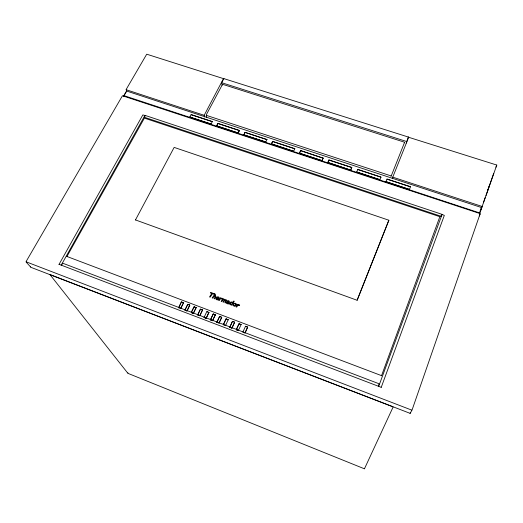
<?xml version="1.0" encoding="UTF-8"?>
<svg xmlns="http://www.w3.org/2000/svg" width="523" height="523" viewBox="0 0 523 523"><rect width="100%" height="100%" fill="white"/><g stroke="black" fill="none" stroke-linecap="round" stroke-linejoin="round"><path stroke-width="0.78" d="M59.014 264.429L142.844 114.897L145.048 115.524M61.387 265.331L62.734 263.213L379.005 383.751L378.39 386.379M408.613 137.268L496.785 165.059L480.951 209.841M216.699 125.932L217.934 123.408L239.397 130.482M123.833 95.729L126.651 91.048L481.238 207.461L479.539 213.051M480.134 213.776L412.189 409.633L410.189 413.379L30.89 267.318L26.17 262.101L26.268 261.271L122.441 95.755L479.669 213.449L480.173 213.966L479.245 215.999M441.013 216.43L441.523 214.162L145.446 115.511L144.256 117.374M222.432 84.772L223.138 84.478L403.887 142.008L404.645 142.799M223.916 78.633L408.385 137.059M442 214.482L444.328 215.378L381.195 387.451M381.476 375.854L439.85 216.705L144.4 118.106L66.951 256.473A0.856 0.405 -16.7 0 0 67.022 256.708M410.516 186.776L409.398 189.47L385.909 181.677L387.066 179.043L410.45 186.75L386.935 179.173M408.345 136.948L406.201 143.099M217.869 123.408L216.64 125.893L238.155 133.005L239.377 130.462M404.527 142.465L391.027 176.473M223.667 78.692L146.721 54.196L126.2 89.4L126.625 91.375M380.94 177.107L357.843 169.426L356.679 172.008L379.803 179.709L380.927 177.199M378.645 386.477L442.072 214.43M245.045 132.371L266.946 139.576L245.045 132.371L243.908 134.901M392.198 178.591L408.705 137.163M327.862 162.411L350.639 170.093L327.829 162.529L329.045 159.953L351.763 167.445L350.73 170.08L351.757 167.425M323.09 158.168L300.666 150.617L299.502 153.232L321.906 160.62L323.129 158.136L300.594 150.617M247.614 327.274L245.673 326.26M294.835 148.748L293.586 151.284L271.45 143.812M229.852 327.097L231.957 328.111L234.664 322.312M234.618 322.345L232.519 321.331L229.885 327.202M221.7 317.441L219.784 316.441M228.146 319.886L226.06 318.88L223.334 324.659M208.873 312.577L206.971 311.577M210.488 319.716L212.573 320.717L215.319 314.97M243.862 134.81L245.058 132.43M200.597 309.158L202.519 310.021L199.878 315.715M196.138 307.74L194.242 306.746M197.642 315.023L200.427 309.152L202.519 310.021M184.933 310.021L187.737 304.34L189.842 305.144L187.116 310.897M181.344 302.033L178.657 307.799L181.422 301.941L183.481 302.935M222.053 85.203L221.759 82.503L223.916 78.548M227.662 303.471L227.812 303.856M206.5 117.662L206.382 114.609L222.438 84.497M327.849 162.555L328.934 159.999M135.437 219.915L357.15 300.28L388.864 220.281M247.621 327.058L244.967 333.001L242.855 332.19L245.509 326.254L247.641 327.143M243.888 134.882L265.776 141.942M241.11 324.587L238.331 330.582M236.35 329.791L238.998 323.796L241.129 324.672M231.931 328.032L234.618 322.122M271.444 143.962L272.692 141.419L294.769 148.695M225.55 325.548L228.198 319.697M216.895 322.299L218.987 323.096L221.7 317.226M266.913 139.595L265.743 142.079M215.273 314.787L212.541 320.638M208.867 312.355L206.154 318.272M202.538 309.962L199.727 315.755L197.661 314.964M193.262 313.401L196.125 307.517M189.679 305.033L186.999 310.897L184.946 310.119M183.468 302.719L180.664 308.485L178.618 307.707M183.501 302.81L181.546 301.954M223.543 78.522L204.186 115.302L204.558 116.969M392.446 406.606L393.093 407.064L364.439 468.811L128.142 373.435L127.926 372.827M189.875 117.087L191.13 114.589L212.331 121.584L211.031 124.062L189.849 117.067M483.383 202.787L485.252 197.419M487.652 190.516L489.521 185.142M479.598 213.92L482.265 206.258M485.998 195.53L493.732 173.309M135.457 219.961L174.146 147.401L388.857 220.229L357.111 300.235M144.936 115.413L61.171 265.246M299.444 153.193L300.594 150.696M30.445 266.992L30.641 266.547M495.922 167.177L496.785 165.059M322.018 160.581L323.122 158.057M245.065 332.988L247.667 327.248M229.806 327.123L232.395 321.449M223.406 324.731L226.054 318.886M216.882 322.194L219.621 316.435L221.726 317.311M216.953 322.273L219.614 316.441M219.091 323.09L221.745 317.409M210.449 319.743L213.201 313.996L215.299 314.872M210.521 319.821L213.201 314.009M206.239 318.187L208.919 312.545M204.114 317.376L206.801 311.571L208.899 312.447M198.06 314.245L200.427 309.165M196.171 307.707L193.386 313.408M271.424 143.851L272.62 141.419M191.359 312.519L193.7 307.635M185.011 310.1L187.744 304.347M183.514 302.902L180.703 308.577M351.809 167.543L328.928 160.09M123.52 96.402L126.769 90.793M410.032 413.347L410.326 412.889M364.354 468.752L364.577 468.405M225.524 325.443L223.354 324.757M227.878 303.157C229.708 301.882 226.113 302.294 227.224 303.183M194.033 306.942L196.158 307.609M239.004 323.789L236.304 329.601L238.436 330.51M194.072 306.74L191.281 312.44L193.353 313.323M238.227 133.005L239.39 130.554L217.882 123.487M227.701 301.255L227.237 301.392L227.623 300.823A1.53 1.412 -14.7 0 1 228.623 300.771A2.027 1.87 -14.7 0 1 228.982 300.895L229.499 301.679L228.499 303.634A1.392 1.288 -14.6 0 0 228.839 303.595L228.538 303.928A3.439 3.184 -14.6 0 1 228.322 303.955L228.257 303.961A0.752 0.7 -14.8 0 1 227.923 303.909M411.856 410.156L26.15 261.82M378.377 386.236L61.387 265.2M381.182 387.308L378.75 386.373M381.489 375.632L66.951 256.473M206.127 318.193L204.055 317.402M61.073 265.083L59.014 264.298M441.013 216.254L144.276 117.217M379.888 179.637L356.679 171.989M482.356 206.539L392.596 177.101M409.489 189.398L385.935 181.631M479.552 212.907L123.846 95.604M211.083 123.984L189.816 117.047M238.227 132.986L216.627 125.814M272.627 141.498L294.815 148.793M265.749 142.06L243.836 134.784M293.586 151.193L271.496 143.91M391.001 175.885L206.252 115.322M321.985 160.6L299.444 153.115M357.758 169.504L380.934 177.127M204.186 115.302L126.141 89.701M191.085 114.674L212.345 121.663M406.515 141.478L221.719 82.726M127.808 373.187L49.777 274.385L50.169 274.634M221.889 298.234L220.595 298.568L220.994 297.96L220.412 297.744L218.634 300.359L219.215 300.575L220.144 299.208A1.353 1.249 -15.6 0 1 220.628 298.77L221.543 298.764A1.053 0.974 -15.7 0 1 221.772 299.13L222.262 298.541A0.817 0.758 -15.5 0 0 221.889 298.228M187.907 304.347L189.725 305.033M213.364 314.003L215.208 314.702M239.168 323.796L241.038 324.502M226.184 318.886L228.172 319.756M232.643 321.338L234.637 322.207M185.645 310.518L186.861 310.982M191.385 312.708L193.216 313.401M204.147 317.572L205.984 318.272M210.56 320.017L212.403 320.717M229.924 327.398L231.787 328.111M236.422 329.876L237.671 330.353M50.934 274.928L391.681 406.312M228.544 301.34L228.59 302.104L226.596 302.314A0.954 0.883 -14.9 0 0 226.348 302.614L226.681 303.445A1.661 1.536 -14.8 0 0 227.655 303.458M217.058 299.202L216.77 298.986A0.693 0.641 -16.2 0 1 216.627 298.711L216.738 298.103L218.804 298.875L219.189 297.672A0.922 0.85 -15.9 0 0 218.974 297.254L218.686 297.044A1.746 1.608 -16.1 0 0 218.3 296.901A1.7 1.562 -16.1 0 0 217.267 296.959L216.535 297.424A2.262 2.085 -16.1 0 0 216.123 297.96L215.947 298.881A1.144 1.053 -16.2 0 0 216.182 299.359L216.953 299.777A2.262 2.085 -16 0 0 217.738 299.869L218.431 299.333A2.458 2.262 -15.9 0 1 217.045 299.248M215.607 295.894L215.992 296.77L214.659 298.862L214.077 298.646L215.286 296.842L215.038 296.181A0.837 0.765 -16.4 0 0 214.698 296.129L214.051 296.286L212.776 298.156L212.194 297.94L214.894 293.985L215.476 294.201L214.332 295.9A1.458 1.34 -16.4 0 1 215.62 295.868M227.701 301.261A1.366 1.262 -14.7 0 1 228.551 301.333M227.871 303.144A1.053 0.974 -14.8 0 1 227.217 303.203M229.532 303.641L229.525 303.817A1.072 0.994 -14.4 0 0 229.702 304.301L231.597 305.223L234.271 301.235L233.689 301.013L232.742 302.425A1.831 1.693 -14.2 0 0 232.192 302.085A1.896 1.759 -14.2 0 0 229.983 302.66A2.282 2.112 -14.2 0 0 229.623 303.255L229.532 303.641M224.275 299.921L223.007 302L223.589 302.216L224.877 300.313A2.288 2.112 -15.1 0 1 225.374 300.195L226.093 300.62L224.857 302.693L225.439 302.909L226.786 300.418A0.752 0.7 -14.9 0 0 226.622 300.097L226.407 299.934A1.229 1.131 -15 0 0 225.838 299.797L224.955 299.79A0.85 0.785 -15.2 0 0 224.655 299.306L223.282 299.248L223.517 298.908L222.935 298.692L221.164 301.307L221.745 301.523L223.478 299.502A0.948 0.876 -15.3 0 1 223.844 299.522L224.275 299.921M236.54 304.523L235.971 305.674A1.968 1.824 -13.7 0 1 234.467 306.236L233.062 305.609A1.249 1.157 -13.9 0 1 232.853 305.099L233.598 303.628A2.027 1.883 -13.7 0 1 235.579 303.36L236.396 304A1.236 1.144 -13.6 0 1 236.54 304.523M235.853 304.576L235.226 305.524A1.183 1.098 -13.7 0 1 234.52 305.713L233.631 305.321A0.752 0.7 -13.8 0 1 233.513 304.994L233.578 304.615A1.464 1.36 -13.7 0 1 233.814 304.216A1.249 1.164 -13.7 0 1 235.265 303.811L235.703 304.131A0.804 0.745 -13.7 0 1 235.853 304.576M230.179 303.615L231.303 304.563L232.428 302.889A1.464 1.36 -14.3 0 0 231.951 302.582L231.807 302.542A1.17 1.085 -14.2 0 0 230.963 302.634L230.486 303.013A1.837 1.7 -14.2 0 0 230.251 303.386L230.179 303.615M218.601 297.94C218.634 298.894 216.182 297.731 217.47 297.424A0.915 0.843 -16.1 0 1 217.993 297.358L218.601 297.94M237.834 304.268L236.076 306.903L236.664 307.125L237.586 305.746A1.36 1.262 -13.1 0 1 238.063 305.301L238.952 305.269A1.013 0.941 -13.2 0 1 239.214 305.667L239.704 305.072A0.824 0.765 -13 0 0 239.331 304.759L238.03 305.099L238.423 304.491L237.834 304.268M214.391 293.795L214.038 294.305L212.508 293.73L210.148 297.169L209.514 296.933L211.867 293.495L210.338 292.919L210.684 292.409L214.391 293.795"/></g></svg>
